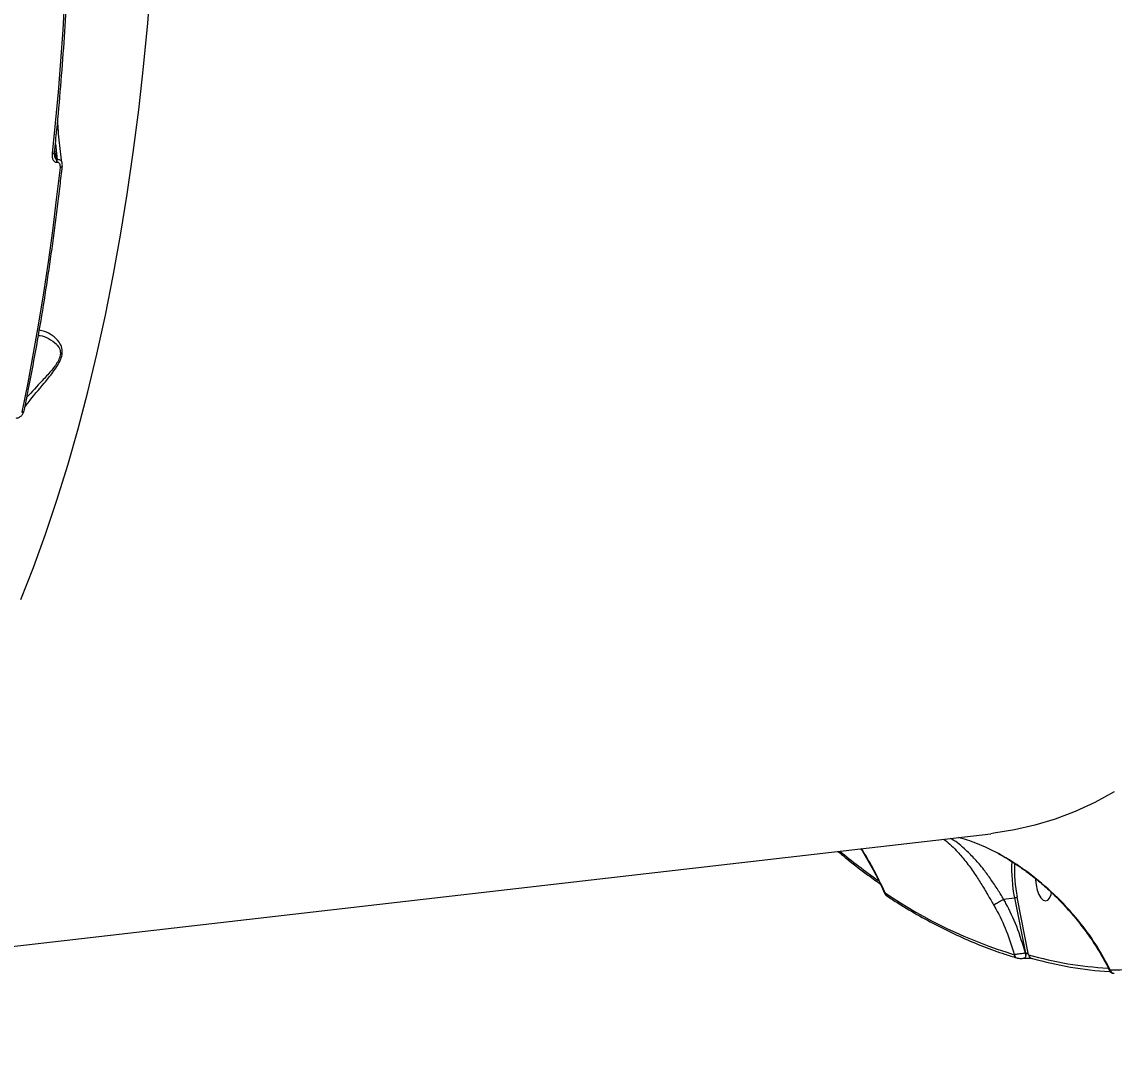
# Model space of a CAD drawing. Header units: millimetres. Extents: x -7447 to 8662, y -5576 to 6370.
# Drawn here: x 2557 to 2823.5, y -2414.4 to -2158.6 of the extents above; entities that cross this region are included whole.
import ezdxf

# ---------------------------------------------------------------- set-up
doc = ezdxf.new("R2010")
doc.units = ezdxf.units.MM
doc.layers.add('DiKom', color=7, linetype='Continuous')
doc.layers.add('DIKOM_ОБЪЕКТ', color=7, linetype='Continuous')
doc.styles.add('style1', font='arial.ttf', dxfattribs={"width": 0.8})
doc.dimstyles.new('1-50', dxfattribs={"dimtxt": 300, "dimasz": 200, "dimexe": 100, "dimexo": 0, "dimgap": 100, "dimtad": 1, "dimdec": 0, "dimtxsty": 'style1', "dimcen": 0, "dimclrd": 7, "dimclre": 7, "dimadec": 1, "dimazin": 2, "dimtfac": 1, "dimtdec": 0, "dimtmove": 1, "dimatfit": 3, "dimfxl": 0, "dimlwd": 25, "dimlwe": 18, "dimarcsym": 0})

# ---------------------------------------------------------------- blocks, each defined once
blk = doc.blocks.new('*D11')
at = {"color": 7, "linetype": 'Continuous', "lineweight": 18, "transparency": 16777216}
for p, q in [((2045.4, 3512.26), (7772.09, 3512.26)), ((-1858.48, -4091.08), (7772.09, -4091.08))]:
    blk.add_line(p, q, dxfattribs=at)
at = {"color": 7, "linetype": 'Continuous', "lineweight": 25, "transparency": 16777216}
blk.add_line((7672.09, -3891.08), (7672.09, 3312.26), dxfattribs=at)
at = {"color": 7, "linetype": 'Continuous', "transparency": 16777216}
for points in [[(7638.76, 3312.26), (7705.42, 3312.26), (7672.09, 3512.26)], [(7638.76, -3891.08), (7705.42, -3891.08), (7672.09, -4091.08)]]:
    blk.add_solid(points, dxfattribs=at)
at = {"layer": 'Defpoints', "color": 0, "linetype": 'Continuous', "transparency": 16777216}
for p in [(2045.4, 3512.26), (7672.09, 3512.26), (-1858.48, -4091.08)]:
    blk.add_point(p, dxfattribs=at)
at = {"color": 0, "linetype": 'Continuous', "lineweight": 15, "transparency": 16777216, "insert": (7418.92, 3.22), "char_height": 300, "attachment_point": 5, "rotation": 90, "style": 'style1'}
blk.add_mtext('7600', dxfattribs=at)
blk = doc.blocks.new('*D12')
at = {"layer": 'Defpoints', "color": 0, "transparency": 16777216}
for p in [(-7446.93, 5919.72), (-7446.93, 736.93), (6905.53, -2412.68)]:
    blk.add_point(p, dxfattribs=at)
at = {"layer": 'DiKom', "color": 7, "lineweight": 18, "transparency": 16777216}
for p, q in [((-7446.93, 736.93), (-7446.93, 6019.72)), ((6905.53, -2412.68), (6905.53, 6019.72))]:
    blk.add_line(p, q, dxfattribs=at)
at = {"layer": 'DiKom', "color": 7, "lineweight": 25, "transparency": 16777216}
blk.add_line((6705.53, 5919.72), (-7246.93, 5919.72), dxfattribs=at)
at = {"layer": 'DiKom', "color": 7, "transparency": 16777216}
for points in [[(-7246.93, 5953.05), (-7246.93, 5886.39), (-7446.93, 5919.72)], [(6705.53, 5953.05), (6705.53, 5886.39), (6905.53, 5919.72)]]:
    blk.add_solid(points, dxfattribs=at)
at = {"layer": 'DiKom', "color": 0, "transparency": 16777216, "insert": (-918.31, 6173), "char_height": 300, "attachment_point": 5, "style": 'style1'}
blk.add_mtext('14300', dxfattribs=at)
blk = doc.blocks.new('*D13')
at = {"layer": 'Defpoints', "color": 0, "transparency": 16777216}
for p in [(2049.72, 5594.27), (-1141.86, -5576.35), (8561.69, -5576.35)]:
    blk.add_point(p, dxfattribs=at)
at = {"layer": 'DiKom', "color": 7, "lineweight": 18, "transparency": 16777216}
for p, q in [((2049.72, 5594.27), (8661.69, 5594.27)), ((-1141.86, -5576.35), (8661.69, -5576.35))]:
    blk.add_line(p, q, dxfattribs=at)
at = {"layer": 'DiKom', "color": 7, "lineweight": 25, "transparency": 16777216}
blk.add_line((8561.69, 5394.27), (8561.69, -5376.35), dxfattribs=at)
at = {"layer": 'DiKom', "color": 7, "transparency": 16777216}
for points in [[(8528.35, 5394.27), (8595.02, 5394.27), (8561.69, 5594.27)], [(8528.35, -5376.35), (8595.02, -5376.35), (8561.69, -5576.35)]]:
    blk.add_solid(points, dxfattribs=at)
at = {"layer": 'DiKom', "color": 0, "transparency": 16777216, "insert": (8308.52, 8.96), "char_height": 300, "attachment_point": 5, "rotation": 90, "style": 'style1'}
blk.add_mtext('11200', dxfattribs=at)

msp = doc.modelspace()

# ---------------------------------------------------------------- linework, layer by layer
at = {"layer": 'DIKOM_ОБЪЕКТ', "color": 7, "linetype": 'Continuous', "lineweight": 15}
for p, q in [((2565.51, -2192.21), (2565.06, -2189.85)), ((2565.21, -2188.35), (2565.62, -2192.2)), ((2565.62, -2192.2), (2565.51, -2192.21)), ((2565.54, -2192.84), (2565.65, -2192.83)), ((2502.28, -2390.27), (2793.37, -2356.67)), ((2796.52, -2372.65), (2796.51, -2372.65)), ((2796.52, -2372.65), (2799.16, -2372.34)), ((2799.16, -2372.34), (2801.87, -2385.82)), ((2802.63, -2386.21), (2799.81, -2372.18)), ((2801.55, -2387.06), (2801.47, -2387.05)), ((2801.55, -2387.06), (2801.58, -2387.05)), ((2801.87, -2385.82), (2801.84, -2385.83))]:
    msp.add_line(p, q, dxfattribs=at)
at = {"layer": 'DIKOM_ОБЪЕКТ', "color": 7, "linetype": 'Continuous', "lineweight": 15, "flags": 128}
for points in [[(2556.82, -2299.53), (2559.87, -2291.7), (2562.79, -2283.62), (2565.57, -2275.29), (2568.22, -2266.72), (2570.73, -2257.91), (2573.1, -2248.88), (2575.32, -2239.63), (2577.4, -2230.17), (2579.33, -2220.51), (2581.11, -2210.66), (2582.74, -2200.63), (2584.22, -2190.43), (2585.55, -2180.06), (2586.72, -2169.54), (2587.73, -2158.88), (2588.59, -2148.08), (2589.28, -2137.16), (2589.82, -2126.13), (2590.21, -2114.99)], [(2568.43, -2129.36), (2568.18, -2137.21), (2567.86, -2145.01), (2567.47, -2152.77), (2567.01, -2160.48), (2566.47, -2168.13), (2565.87, -2175.72), (2565.19, -2183.26), (2564.45, -2190.73)], [(2565, -2190.43), (2564.99, -2190.47), (2564.95, -2190.54), (2564.87, -2190.61), (2564.75, -2190.66), (2564.61, -2190.71), (2564.45, -2190.73)], [(2566.34, -2194.14), (2565.44, -2201.89), (2564.47, -2209.57), (2563.42, -2217.17), (2562.29, -2224.68), (2561.09, -2232.11), (2559.81, -2239.45), (2558.46, -2246.69), (2557.03, -2253.84)], [(2566.89, -2193.83), (2566.88, -2193.89), (2566.83, -2193.96), (2566.75, -2194.02), (2566.63, -2194.07), (2566.5, -2194.11), (2566.34, -2194.14)], [(2823.52, -2346.46), (2818.76, -2349.02), (2813.94, -2351.23), (2809.06, -2353.09), (2804.13, -2354.61), (2799.14, -2355.77), (2794.11, -2356.58), (2793.37, -2356.67)], [(2804.31, -2367.65), (2804.31, -2367.92), (2804.42, -2369.19), (2804.69, -2370.42), (2805.09, -2371.49), (2805.6, -2372.33), (2806.16, -2372.87), (2806.73, -2373.06), (2807.27, -2372.89), (2807.74, -2372.37), (2808.09, -2371.54), (2808.21, -2371.07)], [(2801.84, -2385.83), (2801.87, -2386.07), (2801.88, -2386.31), (2801.86, -2386.53), (2801.82, -2386.73), (2801.76, -2386.89), (2801.67, -2387), (2801.57, -2387.05), (2801.55, -2387.06)], [(2801.87, -2385.82), (2801.9, -2386.06), (2801.91, -2386.3), (2801.89, -2386.53), (2801.85, -2386.72), (2801.79, -2386.88), (2801.7, -2386.99), (2801.6, -2387.05), (2801.58, -2387.05)], [(2803.24, -2387.07), (2803.38, -2387.1), (2803.56, -2387.1)]]:
    msp.add_lwpolyline(points, dxfattribs=at)
at = {"layer": 'DIKOM_ОБЪЕКТ', "color": 7, "linetype": 'Continuous', "lineweight": 15}
for centre, radius, start, end in [((2563.39, -2192.63), 2.16, 354.3305, 11.1292), ((2563.49, -2192.61), 2.18, 354.3676, 11.0729), ((2557.06, -2253.27), 0.576, 266.9235, 337.6676), ((2862.92, -2231.08), 167.86, 230.6691, 234.7), ((2835, -2365.28), 36.53, 177.1672, 191.147), ((2834.7, -2365.31), 35.56, 177.7472, 191.1244), ((2833.94, -2272.86), 118.56, 236.0411, 252.9264), ((2768.51, -2371.21), 0.798, 179.537, 235.2812), ((2823.84, -2307.66), 82.25, 269.0771, 296.1862), ((2800.01, -2386.15), 0.875, 183.1556, 251.5562), ((2803.52, -2386.23), 0.886, 179.1271, 252.1936), ((2826.85, -2301.33), 88.28, 254.0747, 266.8387), ((2827.87, -2301.87), 88.63, 254.0794, 266.3986), ((2823.42, -2389.81), 0.916, 185.9277, 273.9275)]:
    msp.add_arc(centre, radius, start, end, dxfattribs=at)
for points, knots in [([(2565, -2190.43), (2565.19, -2188.59), (2565.74, -2183.26), (2566.54, -2174.35), (2567.35, -2163.65), (2568.03, -2152.84), (2568.55, -2142.12), (2568.84, -2134.19), (2568.96, -2129.92), (2568.98, -2129.13)], [0, 0, 0, 0, 0.092527, 0.26834, 0.444154, 0.619963, 0.79577, 0.962318, 1, 1, 1, 1]), ([(2566.84, -2193.01), (2566.7, -2192.07), (2566.27, -2189.24), (2565.93, -2185.7), (2565.82, -2183.11), (2565.78, -2182.41)], [0, 0, 0, 0, 0.266215, 0.802133, 1, 1, 1, 1]), ([(2564.45, -2190.73), (2564.43, -2191.03), (2564.41, -2191.59), (2564.61, -2192.26), (2564.91, -2192.65), (2565.22, -2192.84), (2565.44, -2192.84), (2565.54, -2192.84)], [0, 0, 0, 0, 0.308938, 0.592359, 0.769766, 0.884508, 1, 1, 1, 1]), ([(2565.03, -2191.13), (2565.02, -2191.06), (2564.97, -2190.86), (2565, -2190.6), (2565.01, -2190.43)], [0, 0, 0, 0, 0.313226, 1, 1, 1, 1]), ([(2565.51, -2192.21), (2565.5, -2192.21), (2565.47, -2192.21), (2565.4, -2192.17), (2565.29, -2192.04), (2565.13, -2191.66), (2565.08, -2191.28), (2565.05, -2191.03)], [0, 0, 0, 0, 0.03761, 0.083901, 0.168177, 0.441175, 1, 1, 1, 1]), ([(2566.87, -2193.01), (2566.82, -2192.84), (2566.74, -2192.55), (2566.4, -2192.3), (2566.03, -2192.19), (2565.76, -2192.19), (2565.62, -2192.2)], [0, 0, 0, 0, 0.348537, 0.606985, 0.798047, 1, 1, 1, 1]), ([(2565.65, -2192.83), (2565.72, -2192.83), (2565.86, -2192.83), (2566.06, -2192.94), (2566.24, -2193.19), (2566.36, -2193.6), (2566.35, -2193.95), (2566.34, -2194.14)], [0, 0, 0, 0, 0.119031, 0.237431, 0.412348, 0.691039, 1, 1, 1, 1]), ([(2557.59, -2253.49), (2557.93, -2251.82), (2558.92, -2246.98), (2560.45, -2238.83), (2562.14, -2228.99), (2563.69, -2219), (2565.1, -2208.86), (2566.15, -2200.45), (2566.72, -2195.41), (2566.89, -2193.83)], [0, 0, 0, 0, 0.087982, 0.255186, 0.422387, 0.589582, 0.756772, 0.923957, 1, 1, 1, 1]), ([(2566.86, -2193.83), (2566.89, -2193.71), (2566.94, -2193.43), (2566.89, -2193.17), (2566.86, -2193.02)], [0, 0, 0, 0, 0.444826, 1, 1, 1, 1]), ([(2557.78, -2252.54), (2558.04, -2252.2), (2559.47, -2250.26), (2561.88, -2247.49), (2564.27, -2244.54), (2565.58, -2242.7), (2566.42, -2241.25), (2566.91, -2239.8), (2566.93, -2238.31), (2566.53, -2237.37), (2565.72, -2236.14), (2564.43, -2235.04), (2562.71, -2234.05), (2561.71, -2233.88), (2561.28, -2233.81)], [0, 0, 0, 0, 0.04052, 0.227315, 0.326391, 0.376593, 0.42838, 0.478298, 0.52817, 0.605922, 0.626692, 0.760504, 0.897803, 1, 1, 1, 1]), ([(2561.07, -2235.05), (2561.2, -2235.07), (2561.97, -2235.14), (2563.57, -2235.8), (2565, -2236.72), (2565.94, -2237.78), (2566.42, -2238.58), (2566.47, -2239.91), (2566, -2241.18), (2565.23, -2242.4), (2564.58, -2243.24), (2563.51, -2244.52), (2561.43, -2246.75), (2559.5, -2248.83), (2558.27, -2250.15)], [0, 0, 0, 0, 0.032419, 0.192365, 0.35171, 0.375528, 0.462655, 0.51656, 0.570255, 0.621729, 0.673531, 0.684533, 0.79971, 1, 1, 1, 1]), ([(2555.62, -2255.28), (2555.81, -2255.25), (2556.22, -2255.18), (2556.8, -2254.81), (2557.35, -2254.24), (2557.51, -2253.75), (2557.59, -2253.49)], [0, 0, 0, 0, 0.196252, 0.442086, 0.709974, 1, 1, 1, 1]), ([(2781.84, -2358), (2781.98, -2358.09), (2782.6, -2358.49), (2783.8, -2359.58), (2785.47, -2361.25), (2787.33, -2363.44), (2789.21, -2366.03), (2791, -2368.8), (2792.58, -2371.43), (2793.6, -2373.22), (2794.07, -2374.03)], [0, 0, 0, 0, 0.038977, 0.170418, 0.301819, 0.461486, 0.625067, 0.755005, 0.888693, 1, 1, 1, 1]), ([(2796.51, -2372.65), (2796.51, -2372.65), (2796.07, -2371.88), (2795.02, -2370.24), (2793.42, -2367.79), (2791.54, -2365.23), (2789.52, -2362.82), (2786.96, -2360.27), (2784.89, -2358.55), (2783.66, -2357.9), (2783.48, -2357.81)], [0, 0, 0, 0, 0.000058, 0.108249, 0.238959, 0.369812, 0.532646, 0.69569, 0.957625, 1, 1, 1, 1]), ([(2795.25, -2361.53), (2793.49, -2360.64), (2790.33, -2359.04), (2787.01, -2358.03), (2785.55, -2357.58)], [0, 0, 0, 0, 0.557832, 1, 1, 1, 1]), ([(2761.72, -2360.33), (2762.62, -2361.86), (2764.44, -2364.95), (2766.33, -2368.59), (2767.26, -2370.7), (2767.49, -2371.22)], [0, 0, 0, 0, 0.427547, 0.860416, 1, 1, 1, 1]), ([(2767.72, -2371.2), (2766.11, -2367.9), (2764.33, -2364.22), (2762.04, -2360.67), (2761.81, -2360.32)], [0, 0, 0, 0, 0.899198, 1, 1, 1, 1]), ([(2756.08, -2360.98), (2756.68, -2361.48), (2758.98, -2363.42), (2762.41, -2366.06), (2765.26, -2368.08), (2766.39, -2368.87)], [0, 0, 0, 0, 0.174345, 0.673575, 1, 1, 1, 1]), ([(2795.25, -2361.53), (2795.25, -2361.54), (2795.24, -2361.56), (2795.24, -2361.55), (2795.25, -2361.54)], [0, 0, 0, 0, 0.624719, 1, 1, 1, 1]), ([(2822.51, -2389.9), (2821.49, -2387.99), (2819.45, -2384.14), (2815.75, -2379), (2811.29, -2373.79), (2806.9, -2369.59), (2802.42, -2366.06), (2798.91, -2363.62), (2796.44, -2362.21), (2795.25, -2361.53)], [0, 0, 0, 0, 0.173878, 0.350138, 0.488059, 0.692274, 0.797116, 0.901935, 1, 1, 1, 1]), ([(2795.25, -2361.55), (2796.11, -2362.03), (2798.06, -2363.12), (2800.96, -2365.05), (2803.98, -2367.3), (2806.93, -2369.8), (2809.79, -2372.52), (2812.53, -2375.45), (2815.13, -2378.57), (2817.56, -2381.85), (2819.75, -2385.24), (2821.35, -2388.03), (2822.12, -2389.68), (2822.34, -2390.15)], [0, 0, 0, 0, 0.071208, 0.159237, 0.249963, 0.343628, 0.440314, 0.539937, 0.642214, 0.746576, 0.852268, 0.957445, 1, 1, 1, 1]), ([(2767.72, -2371.2), (2767.6, -2371.21), (2767.45, -2371.23), (2767.49, -2371.21), (2767.5, -2371.21)], [0, 0, 0, 0, 0.784249, 1, 1, 1, 1]), ([(2767.48, -2371.22), (2767.52, -2371.29), (2767.61, -2371.49), (2767.82, -2371.7), (2767.99, -2371.81), (2768.07, -2371.85)], [0, 0, 0, 0, 0.254245, 0.680892, 1, 1, 1, 1]), ([(2768.06, -2371.86), (2768.97, -2372.46), (2771.6, -2374.17), (2775.98, -2376.77), (2781.17, -2379.57), (2786.38, -2382.06), (2791.58, -2384.24), (2796.04, -2385.85), (2798.75, -2386.68), (2799.74, -2386.98)], [0, 0, 0, 0, 0.086456, 0.250617, 0.414743, 0.578812, 0.742816, 0.906742, 1, 1, 1, 1]), ([(2794.07, -2374.03), (2794.08, -2374.03), (2794.15, -2373.98), (2794.36, -2373.86), (2794.81, -2373.61), (2795.37, -2373.3), (2795.97, -2372.96), (2796.33, -2372.75), (2796.51, -2372.65)], [0, 0, 0, 0, 0.025982, 0.209572, 0.407179, 0.604802, 0.802386, 1, 1, 1, 1]), ([(2794.07, -2374.03), (2794.25, -2374.36), (2795.41, -2376.41), (2797.33, -2380.41), (2798.53, -2384.24), (2799.13, -2386.2)], [0, 0, 0, 0, 0.084974, 0.533468, 1, 1, 1, 1]), ([(2801.84, -2385.83), (2801.19, -2383.63), (2799.95, -2379.46), (2797.9, -2375.13), (2796.71, -2372.99), (2796.52, -2372.65)], [0, 0, 0, 0, 0.484348, 0.91852, 1, 1, 1, 1]), ([(2799.81, -2372.18), (2799.81, -2372.18), (2799.79, -2372.19), (2799.74, -2372.21), (2799.64, -2372.24), (2799.49, -2372.29), (2799.32, -2372.32), (2799.21, -2372.34), (2799.16, -2372.34)], [0, 0, 0, 0, 0.053611, 0.141378, 0.356034, 0.570675, 0.785328, 1, 1, 1, 1]), ([(2801.84, -2385.83), (2801.75, -2385.84), (2801.44, -2385.89), (2800.86, -2385.97), (2800.15, -2386.07), (2799.51, -2386.15), (2799.26, -2386.18), (2799.13, -2386.2)], [0, 0, 0, 0, 0.094284, 0.31228, 0.541216, 0.771416, 1, 1, 1, 1]), ([(2799.73, -2386.97), (2799.77, -2386.99), (2799.94, -2387.05), (2800.25, -2387.08), (2800.74, -2387.1), (2801.2, -2387.09), (2801.45, -2387.06), (2801.54, -2387.05)], [0, 0, 0, 0, 0.073717, 0.32909, 0.606942, 0.850947, 1, 1, 1, 1]), ([(2801.58, -2387.05), (2801.64, -2387.05), (2801.81, -2387.03), (2802.07, -2387.01), (2802.24, -2387.01), (2802.29, -2387.01)], [0, 0, 0, 0, 0.282796, 0.804793, 1, 1, 1, 1]), ([(2802.63, -2386.21), (2802.59, -2386.16), (2802.5, -2386.06), (2802.33, -2385.94), (2802.15, -2385.86), (2802.02, -2385.83), (2801.93, -2385.82), (2801.89, -2385.82), (2801.87, -2385.82)], [0, 0, 0, 0, 0.26857, 0.522787, 0.742578, 0.869194, 0.924235, 1, 1, 1, 1]), ([(2802.29, -2387.01), (2802.38, -2387.01), (2802.62, -2387.01), (2802.94, -2387.03), (2803.15, -2387.05), (2803.25, -2387.07), (2803.25, -2387.07), (2803.24, -2387.07)], [0, 0, 0, 0, 0.195634, 0.511834, 0.772047, 0.948296, 1, 1, 1, 1]), ([(2822.51, -2389.9), (2822.5, -2389.92), (2822.4, -2389.99), (2822.31, -2390.08), (2822.35, -2390.13), (2822.37, -2390.14)], [0, 0, 0, 0, 0.115323, 0.790767, 1, 1, 1, 1]), ([(2822.35, -2390.14), (2822.35, -2390.15), (2822.38, -2390.25), (2822.51, -2390.4), (2822.7, -2390.56), (2822.89, -2390.65), (2823.05, -2390.7), (2823.17, -2390.72), (2823.28, -2390.73), (2823.35, -2390.73), (2823.4, -2390.73)], [0, 0, 0, 0, 0.012028, 0.208625, 0.374414, 0.516944, 0.636134, 0.735577, 0.858072, 1, 1, 1, 1])]:
    msp.add_open_spline(points, degree=3, knots=knots, dxfattribs=at)

# ---------------------------------------------------------------- dimensions: what is measured, and where the dimension line sits
at = {"color": 7, "linetype": 'Continuous', "lineweight": 15}
dim = msp.add_linear_dim(base=(7672.09, 3512.26), p1=(-1858.48, -4091.08), p2=(2045.4, 3512.26), angle=270, text='7600', dimstyle='1-50', dxfattribs=at)
dim.commit()
dim.dimension.update_dxf_attribs({"geometry": '*D11', "text_midpoint": (7672.09, 3.22), "dimtype": 160})
at = {"layer": 'DiKom'}
for base, p1, p2, angle, text, picture, middle in [((-7446.93, 5919.72), (6905.53, -2412.68), (-7446.93, 736.93), 180, '14300', '*D12', (-918.31, 5919.72)), ((8561.69, -5576.35), (2049.72, 5594.27), (-1141.86, -5576.35), 270, '11200', '*D13', (8561.69, 8.96))]:
    dim = msp.add_linear_dim(base=base, p1=p1, p2=p2, angle=angle, text=text, dimstyle='1-50', dxfattribs=at)
    dim.commit()
    dim.dimension.update_dxf_attribs({"geometry": picture, "text_midpoint": middle, "dimtype": 160})

doc.saveas('drawing.dxf')
